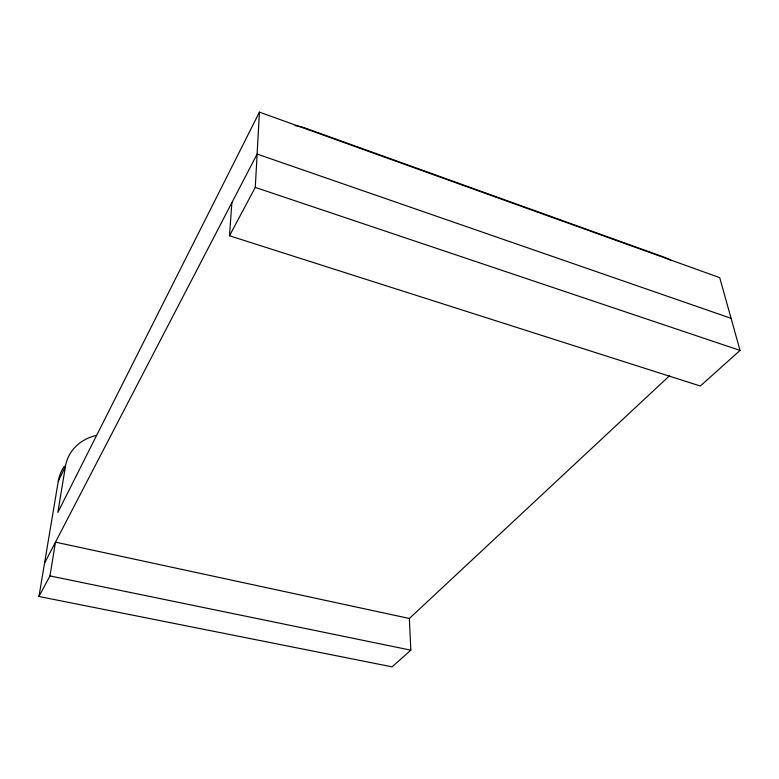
<?xml version="1.0" encoding="UTF-8"?>
<svg xmlns="http://www.w3.org/2000/svg" width="779" height="779" viewBox="0 0 779 779"><rect width="100%" height="100%" fill="white"/><g stroke="black" fill="none" stroke-linecap="round" stroke-linejoin="round"><path stroke-width="1.17" d="M229.493 235.764L255.278 187.398L259.426 112.147L719.708 277.645L740.05 350.423L700.311 386.024L229.493 235.764L231.879 202.628M409.355 618.477L410.835 650.173L392.1 666.853L38.95 596.49L49.963 575.934L55.475 542.145L409.355 618.477L669.414 375.858M96.518 435.354A54.053 44.014 25.7 0 0 65.426 466.436L57.86 512.397L259.426 112.147M38.95 596.49L58.289 481.14A53.157 43.76 25.3 0 1 64.394 466.232M58.289 481.14L65.426 466.436M44.53 563.207L257.119 154.057L731.082 318.329M49.963 575.934L410.835 650.173M255.278 187.398L740.05 350.423M295.085 125.623A41.18 24.714 31.2 0 1 306.254 128.418L663.153 256.807A36.564 19.485 41.7 0 1 671.216 260.566"/></g></svg>
